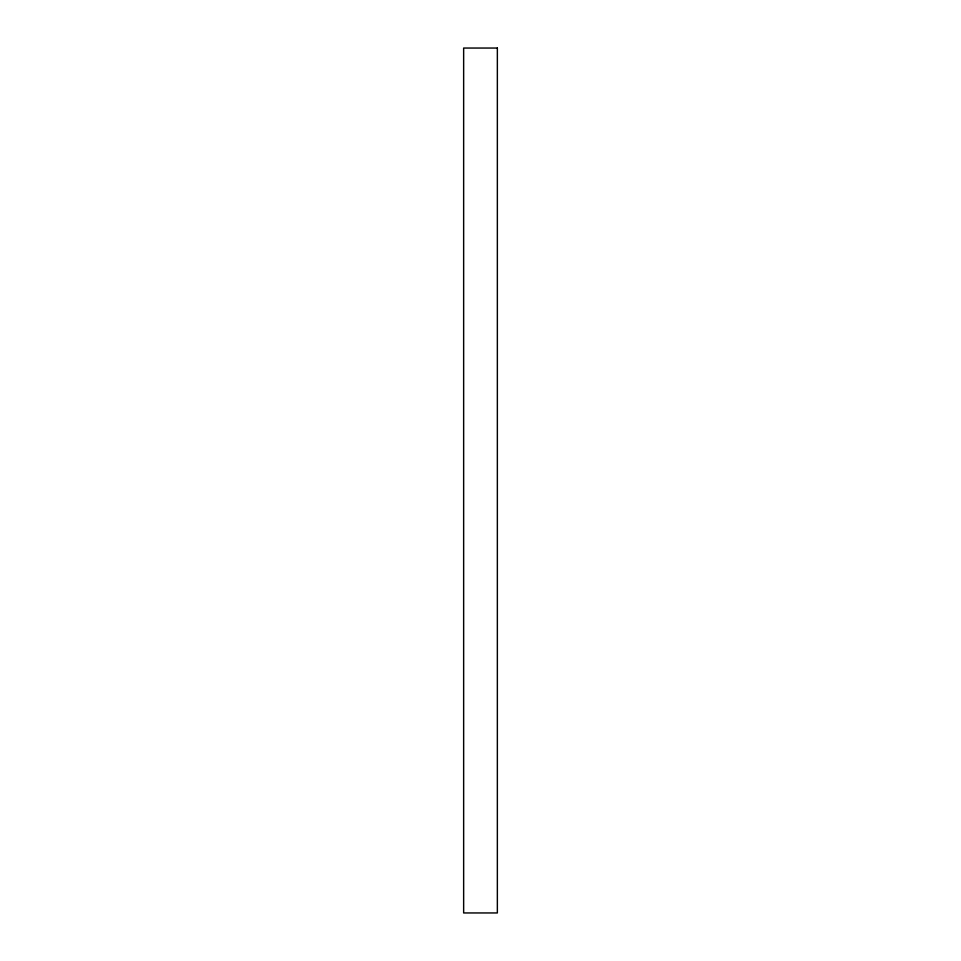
<?xml version="1.0" encoding="UTF-8"?>
<svg xmlns="http://www.w3.org/2000/svg" width="961" height="961" viewBox="0 0 961 961"><rect width="100%" height="100%" fill="white"/><g stroke="black" fill="none" stroke-linecap="round" stroke-linejoin="round"><path stroke-width="1.44" d="M497.354 48.05L463.646 48.05L463.646 912.95L497.354 912.95L497.354 48.05"/></g></svg>
